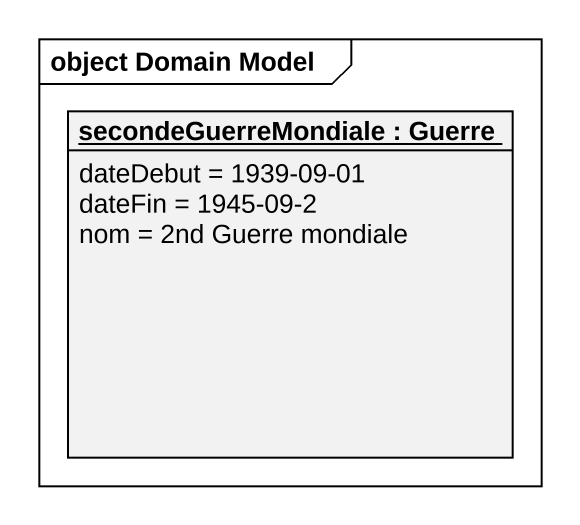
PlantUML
@startuml
mainframe object Domain Model
hide circle
hide empty members
object "secondeGuerreMondiale : Guerre" as secondeGuerreMondiale {
  dateDebut = 1939-09-01
  dateFin = 1945-09-2
  nom = 2nd Guerre mondiale
}
@enduml
